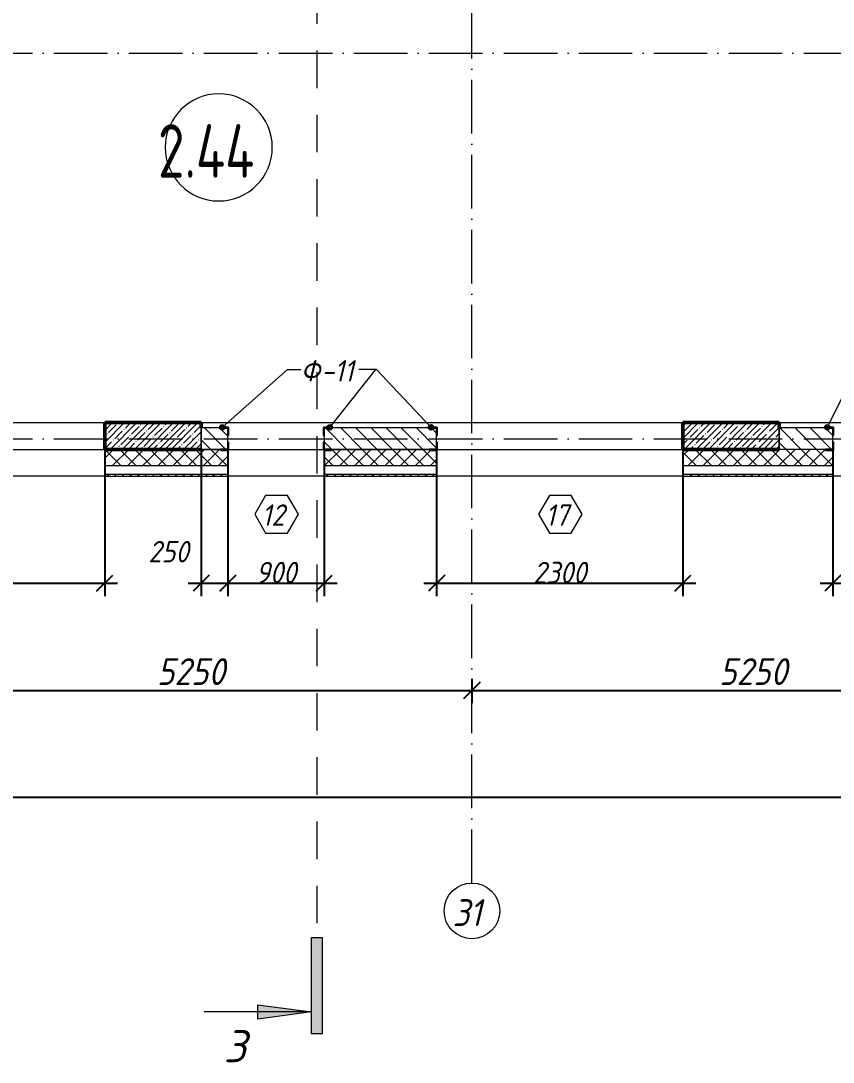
# Model space of a CAD drawing. Header units: millimetres. Extents: x -6064 to 178764, y -5836 to 29924.
# Drawn here: x 111747 to 119333, y -5823 to 3903 of the extents above; entities that cross this region are included whole.
import ezdxf

# ---------------------------------------------------------------- set-up
doc = ezdxf.new("R2010")
doc.units = ezdxf.units.MM
doc.linetypes.add('01 Штриховая _4 мм_', pattern=[600, 350, -250])
doc.linetypes.add('50_200_ШТРИХ_1Т_ш5_п1_п1_', pattern=[700, 500, -100, 0, -100])
doc.layers.add('A-ANNO-DIMS', color=7, linetype='Continuous')
for name, color, linetype, lineweight in [('A-AREA-IDEN', 7, 'Continuous', 9), ('A-GENM-1', 7, 'Continuous', 25), ('A-GENM-IDEN', 7, 'Continuous', 9), ('A-GLAZ-IDEN', 7, 'Continuous', 9), ('A-WALL', 7, 'Continuous', 5), ('A-WALL-4', 7, 'Continuous', 9), ('A-WALL-FNSH-1', 7, 'Continuous', 9), ('A-WALL-PATT-1', 7, 'Continuous', 5), ('G-ANNO-SYMB-1', 7, '01 Штриховая _4 мм_', 9), ('I-WALL', 7, 'Continuous', 5), ('S-COLS', 7, 'Continuous', 9), ('S-COLS-1', 7, 'Continuous', 5), ('S-COLS-2', 7, 'Continuous', 50), ('Оси', 7, 'Continuous', 9), ('Оси-1', 7, '50_200_ШТРИХ_1Т_ш5_п1_п1_', 9)]:
    doc.layers.add(name, color=color, linetype=linetype, lineweight=lineweight)
for name, color, linetype, lineweight, true_color in [('A-WALL-1', 7, 'Continuous', 13, 0xce0000), ('A-WALL-2', 7, 'Continuous', 5, 0xce0000), ('A-WALL-PATT-2', 7, 'Continuous', 5, 0xce0000)]:
    doc.layers.add(name, color=color, linetype=linetype, lineweight=lineweight, true_color=true_color)
doc.styles.add('ISOCPEUR_I', font='isocpeui.ttf', dxfattribs={"width": 0.9, "height": 250})
doc.styles.add('ISOCPEUR_I_1', font='isocpeui.ttf', dxfattribs={"height": 300})
doc.styles.add('ISOCPEUR_I_2', font='isocpeui.ttf', dxfattribs={"width": 0.9, "height": 200})
doc.styles.add('СПДС', font='ГОСТ тип А.ttf', dxfattribs={"width": 0.9})
doc.dimstyles.new('ISO-2_0_0_9К_СРЕДНИЙ', dxfattribs={"dimscale": 304.8, "dimtxt": 199.196235, "dimasz": 0.492126, "dimexe": 0.393701, "dimexo": 0, "dimgap": 0, "dimtad": 1, "dimdec": 0, "dimzin": 0, "dimdsep": 46, "dimtxsty": 'ISOCPEUR_I_2', "dimblk1": 'OBLIQUE', "dimblk2": 'OBLIQUE', "dimsah": 1, "dimcen": 0.09, "dimdle": 0.393701, "dimazin": 0, "dimtfac": 1, "dimtdec": 4, "dimtix": 1, "dimtmove": 1, "dimatfit": 3, "dimfxl": 1, "dimtvp": 1, "dimtolj": 1, "dimtzin": 0, "dimarcsym": 2})
doc.dimstyles.new('ISO-2_0_0_9К_СРЕДНИЙ_2', dxfattribs={"dimscale": 304.8, "dimtxt": 199.196235, "dimasz": 0.492126, "dimexe": 0.393701, "dimexo": 0, "dimgap": 0, "dimtad": 1, "dimdec": 0, "dimzin": 0, "dimdsep": 46, "dimtxsty": 'ISOCPEUR_I_2', "dimblk1": 'OBLIQUE', "dimblk2": 'OBLIQUE', "dimsah": 1, "dimcen": 0.09, "dimdle": 0.393701, "dimazin": 0, "dimtfac": 1, "dimtdec": 4, "dimtix": 1, "dimtmove": 0, "dimatfit": 3, "dimfxl": 1, "dimtvp": 1, "dimtolj": 1, "dimtzin": 0, "dimarcsym": 2})
doc.dimstyles.new('ISO-2_5_0_9К_БОЛЬШОЙ__с_подложкой_', dxfattribs={"dimscale": 304.8, "dimtxt": 248.995294, "dimasz": 0.492126, "dimexe": 0.393701, "dimexo": 0, "dimgap": 0.164042, "dimtad": 1, "dimdec": 0, "dimzin": 0, "dimdsep": 46, "dimtxsty": 'ISOCPEUR_I', "dimblk1": 'OBLIQUE', "dimblk2": 'OBLIQUE', "dimsah": 1, "dimcen": 0.09, "dimdle": 0.393701, "dimazin": 0, "dimtfac": 1, "dimtdec": 4, "dimtix": 1, "dimtmove": 0, "dimatfit": 3, "dimfxl": 1, "dimtvp": 1, "dimtfill": 1, "dimtolj": 1, "dimtzin": 0, "dimarcsym": 2})
doc.dimstyles.new('ISO-2_5_0_9К_БОЛЬШОЙ__с_подложкой__2', dxfattribs={"dimscale": 304.8, "dimtxt": 248.995294, "dimasz": 0.492126, "dimexe": 0.393701, "dimexo": 0, "dimgap": 0.164042, "dimtad": 1, "dimdec": 0, "dimzin": 0, "dimdsep": 46, "dimtxsty": 'ISOCPEUR_I', "dimblk1": 'OBLIQUE', "dimblk2": 'OBLIQUE', "dimsah": 1, "dimcen": 0.09, "dimdle": 0.393701, "dimazin": 0, "dimtfac": 1, "dimtdec": 4, "dimtix": 1, "dimtmove": 2, "dimatfit": 3, "dimfxl": 1, "dimtvp": 1, "dimtfill": 1, "dimtolj": 1, "dimtzin": 0, "dimarcsym": 2})
pattern_1 = [(45, (0, 0), (-57.024626, 57.024626), []), (45, (57.025, 0), (-57.024626, 57.024626), [100.806, -20.161, 3.353, -16.808])]

# ---------------------------------------------------------------- blocks, each defined once
blk = doc.blocks.new('Фахверк_СКБ_Уголок - Ф-11_200х2500 h-28441216-АР1_1_Кладочный план 2 этажа')
at = {"layer": 'A-GENM-1'}
for p, q in [((200, 156), (125, 156)), ((125, 156), (125, 81)), ((131, 81), (131, 150)), ((131, 150), (200, 150)), ((200, 150), (200, 156)), ((125, 81), (131, 81)), ((131, 19), (125, 19)), ((125, 19), (125, -56)), ((131, -50), (131, 19)), ((125, -56), (200, -56)), ((200, -50), (131, -50)), ((200, -56), (200, -50))]:
    blk.add_line(p, q, dxfattribs=at)
blk = doc.blocks.new('Ось сетки - Круг_Ø6_00__ISO-2_5_0_9K_ кружки поменьше-23056867-АР1_1_Кладочный план 2 этажа')
at = {"layer": 'Оси'}
blk.add_circle((0, 0), 2.6, dxfattribs=at)
blk = doc.blocks.new('Разрез - Концевая часть разреза пр_-17661887-АР1_1_Кладочный план 2 этажа')
at = {"layer": 'G-ANNO-SYMB-1'}
for points in [[(0, 0.5), (0, -0.5), (-9, -0.5), (-9, 0.5)], [(-6.292, -5.5), (-7.609, -5.5), (-6.95, -0.5)]]:
    blk.add_hatch(color=256, dxfattribs=at).paths.add_polyline_path(points, flags=0)
for p, q in [((0, 0.5), (-9, 0.5)), ((-9, 0.5), (-9, -0.5)), ((0, -0.5), (0, 0.5)), ((-9, -0.5), (0, -0.5)), ((-6.95, -0.5), (-7.609, -5.5)), ((-6.95, -0.5), (-6.95, -10.5)), ((-6.292, -5.5), (-6.95, -0.5)), ((-7.609, -5.5), (-6.292, -5.5))]:
    blk.add_line(p, q, dxfattribs=at)
blk = doc.blocks.new('_Oblique')
at = {"color": 0, "linetype": 'ByBlock', "lineweight": -2}
blk.add_line((-0.5, -0.5), (0.5, 0.5), dxfattribs=at)
blk = doc.blocks.new('DIMBLOCK166-АР1_1_Кладочный план 2 этажа')
at = {"layer": 'A-ANNO-DIMS', "color": 0, "lineweight": -2, "transparency": 16777216}
for p, q in [((110710, -2244.1), (110710, -2470.2)), ((115960, -2244.1), (115960, -2470.2)), ((110590, -2350.2), (116080, -2350.2))]:
    blk.add_line(p, q, dxfattribs=at)
at = {"layer": 'Defpoints', "color": 0, "transparency": 16777216}
for p in [(110710, -2244.1), (115960, -2244.1), (115960, -2350.2)]:
    blk.add_point(p, dxfattribs=at)
at = {"layer": 'A-ANNO-DIMS', "color": 0, "lineweight": -2, "transparency": 16777216, "xscale": 150, "yscale": 150, "zscale": 150, "rotation": 180}
blk.add_blockref('_Oblique', (110710, -2350.2), dxfattribs=at)
at = {"layer": 'A-ANNO-DIMS', "color": 0, "lineweight": -2, "transparency": 16777216, "xscale": 150, "yscale": 150, "zscale": 150}
blk.add_blockref('_Oblique', (115960, -2350.2), dxfattribs=at)
at = {"layer": 'A-ANNO-DIMS', "color": 0, "transparency": 16777216, "insert": (113335, -2175.2), "char_height": 250, "width": 758.478, "attachment_point": 5, "style": 'ISOCPEUR_I', "bg_fill": 3, "box_fill_scale": 1.1, "bg_fill_color": 256, "bg_fill_true_color": 13158600, "bg_fill_transparency": 0}
blk.add_mtext('\\A1;5250', dxfattribs=at)
blk = doc.blocks.new('DIMBLOCK167-АР1_1_Кладочный план 2 этажа')
at = {"layer": 'A-ANNO-DIMS', "color": 0, "lineweight": -2, "transparency": 16777216}
for p, q in [((115960, -2244.1), (115960, -2470.2)), ((121210, -2244.1), (121210, -2470.2)), ((115840, -2350.2), (121330, -2350.2))]:
    blk.add_line(p, q, dxfattribs=at)
at = {"layer": 'Defpoints', "color": 0, "transparency": 16777216}
for p in [(115960, -2244.1), (121210, -2244.1), (121210, -2350.2)]:
    blk.add_point(p, dxfattribs=at)
at = {"layer": 'A-ANNO-DIMS', "color": 0, "lineweight": -2, "transparency": 16777216, "xscale": 150, "yscale": 150, "zscale": 150, "rotation": 180}
blk.add_blockref('_Oblique', (115960, -2350.2), dxfattribs=at)
at = {"layer": 'A-ANNO-DIMS', "color": 0, "lineweight": -2, "transparency": 16777216, "xscale": 150, "yscale": 150, "zscale": 150}
blk.add_blockref('_Oblique', (121210, -2350.2), dxfattribs=at)
at = {"layer": 'A-ANNO-DIMS', "color": 0, "transparency": 16777216, "insert": (118585, -2175.2), "char_height": 250, "width": 758.478, "attachment_point": 5, "style": 'ISOCPEUR_I', "bg_fill": 3, "box_fill_scale": 1.1, "bg_fill_color": 256, "bg_fill_true_color": 13158600, "bg_fill_transparency": 0}
blk.add_mtext('\\A1;5250', dxfattribs=at)
blk = doc.blocks.new('DIMBLOCK169-АР1_1_Кладочный план 2 этажа')
at = {"layer": 'A-ANNO-DIMS', "color": 0, "lineweight": -2, "transparency": 16777216}
for p, q in [((110, -3243.8), (110, -3469.8)), ((125010, -3243.8), (125010, -3469.8)), ((-10, -3349.8), (60785.8, -3349.8)), ((125130, -3349.8), (61788, -3349.8))]:
    blk.add_line(p, q, dxfattribs=at)
at = {"layer": 'Defpoints', "color": 0, "transparency": 16777216}
for p in [(110, -3243.8), (125010, -3243.8), (125010, -3349.8)]:
    blk.add_point(p, dxfattribs=at)
at = {"layer": 'A-ANNO-DIMS', "color": 0, "lineweight": -2, "transparency": 16777216, "xscale": 150, "yscale": 150, "zscale": 150, "rotation": 180}
blk.add_blockref('_Oblique', (110, -3349.8), dxfattribs=at)
at = {"layer": 'A-ANNO-DIMS', "color": 0, "lineweight": -2, "transparency": 16777216, "xscale": 150, "yscale": 150, "zscale": 150}
blk.add_blockref('_Oblique', (125010, -3349.8), dxfattribs=at)
at = {"layer": 'A-ANNO-DIMS', "color": 0, "transparency": 16777216, "insert": (60735.3, -2973.2), "char_height": 250, "width": 1103.241, "attachment_point": 1, "line_spacing_factor": 1.149209, "style": 'ISOCPEUR_I', "bg_fill": 3, "box_fill_scale": 1.1, "bg_fill_color": 256, "bg_fill_true_color": 13158600, "bg_fill_transparency": 0}
blk.add_mtext('\\A1;124900', dxfattribs=at)
blk = doc.blocks.new('DIMBLOCK302-АР1_1_Кладочный план 2 этажа')
at = {"layer": 'A-ANNO-DIMS', "color": 0, "lineweight": -2, "transparency": 16777216}
for p, q in [((110230, -100), (110230, -1470)), ((112530, -100), (112530, -1470)), ((110110, -1350), (112650, -1350))]:
    blk.add_line(p, q, dxfattribs=at)
at = {"layer": 'Defpoints', "color": 0, "transparency": 16777216}
for p in [(110230, -100), (112530, -100), (112530, -1350)]:
    blk.add_point(p, dxfattribs=at)
at = {"layer": 'A-ANNO-DIMS', "color": 0, "lineweight": -2, "transparency": 16777216, "xscale": 150, "yscale": 150, "zscale": 150, "rotation": 180}
blk.add_blockref('_Oblique', (110230, -1350), dxfattribs=at)
at = {"layer": 'A-ANNO-DIMS', "color": 0, "lineweight": -2, "transparency": 16777216, "xscale": 150, "yscale": 150, "zscale": 150}
blk.add_blockref('_Oblique', (112530, -1350), dxfattribs=at)
at = {"layer": 'A-ANNO-DIMS', "color": 0, "transparency": 16777216, "insert": (111380, -1250), "char_height": 200, "width": 606.782, "attachment_point": 5, "style": 'ISOCPEUR_I_2'}
blk.add_mtext('\\A1;2300', dxfattribs=at)
blk = doc.blocks.new('DIMBLOCK303-АР1_1_Кладочный план 2 этажа')
at = {"layer": 'A-ANNO-DIMS', "color": 0, "lineweight": -2, "transparency": 16777216}
for p, q in [((113430, -100), (113430, -1470)), ((113680, -100), (113680, -1470)), ((113310, -1350), (113800, -1350))]:
    blk.add_line(p, q, dxfattribs=at)
at = {"layer": 'Defpoints', "color": 0, "transparency": 16777216}
for p in [(113430, -100), (113680, -100), (113680, -1350)]:
    blk.add_point(p, dxfattribs=at)
at = {"layer": 'A-ANNO-DIMS', "color": 0, "lineweight": -2, "transparency": 16777216, "xscale": 150, "yscale": 150, "zscale": 150, "rotation": 180}
blk.add_blockref('_Oblique', (113430, -1350), dxfattribs=at)
at = {"layer": 'A-ANNO-DIMS', "color": 0, "lineweight": -2, "transparency": 16777216, "xscale": 150, "yscale": 150, "zscale": 150}
blk.add_blockref('_Oblique', (113680, -1350), dxfattribs=at)
at = {"layer": 'A-ANNO-DIMS', "color": 0, "transparency": 16777216, "insert": (112937.4, -955.4), "char_height": 200, "width": 455.087, "attachment_point": 1, "line_spacing_factor": 1.149209, "style": 'ISOCPEUR_I_2'}
blk.add_mtext('\\A1;250', dxfattribs=at)
blk = doc.blocks.new('DIMBLOCK304-АР1_1_Кладочный план 2 этажа')
at = {"layer": 'A-ANNO-DIMS', "color": 0, "lineweight": -2, "transparency": 16777216}
for p, q in [((113680, -100), (113680, -1470)), ((114580, -100), (114580, -1470)), ((113560, -1350), (114700, -1350))]:
    blk.add_line(p, q, dxfattribs=at)
at = {"layer": 'Defpoints', "color": 0, "transparency": 16777216}
for p in [(113680, -100), (114580, -100), (114580, -1350)]:
    blk.add_point(p, dxfattribs=at)
at = {"layer": 'A-ANNO-DIMS', "color": 0, "lineweight": -2, "transparency": 16777216, "xscale": 150, "yscale": 150, "zscale": 150, "rotation": 180}
blk.add_blockref('_Oblique', (113680, -1350), dxfattribs=at)
at = {"layer": 'A-ANNO-DIMS', "color": 0, "lineweight": -2, "transparency": 16777216, "xscale": 150, "yscale": 150, "zscale": 150}
blk.add_blockref('_Oblique', (114580, -1350), dxfattribs=at)
at = {"layer": 'A-ANNO-DIMS', "color": 0, "transparency": 16777216, "insert": (114130, -1250), "char_height": 200, "width": 455.087, "attachment_point": 5, "style": 'ISOCPEUR_I_2'}
blk.add_mtext('\\A1;900', dxfattribs=at)
blk = doc.blocks.new('DIMBLOCK305-АР1_1_Кладочный план 2 этажа')
at = {"layer": 'A-ANNO-DIMS', "color": 0, "lineweight": -2, "transparency": 16777216}
for p, q in [((115630, -100), (115630, -1470)), ((117930, -100), (117930, -1470)), ((115510, -1350), (118050, -1350))]:
    blk.add_line(p, q, dxfattribs=at)
at = {"layer": 'Defpoints', "color": 0, "transparency": 16777216}
for p in [(115630, -100), (117930, -100), (117930, -1350)]:
    blk.add_point(p, dxfattribs=at)
at = {"layer": 'A-ANNO-DIMS', "color": 0, "lineweight": -2, "transparency": 16777216, "xscale": 150, "yscale": 150, "zscale": 150, "rotation": 180}
blk.add_blockref('_Oblique', (115630, -1350), dxfattribs=at)
at = {"layer": 'A-ANNO-DIMS', "color": 0, "lineweight": -2, "transparency": 16777216, "xscale": 150, "yscale": 150, "zscale": 150}
blk.add_blockref('_Oblique', (117930, -1350), dxfattribs=at)
at = {"layer": 'A-ANNO-DIMS', "color": 0, "transparency": 16777216, "insert": (116780, -1250), "char_height": 200, "width": 606.782, "attachment_point": 5, "style": 'ISOCPEUR_I_2'}
blk.add_mtext('\\A1;2300', dxfattribs=at)
blk = doc.blocks.new('DIMBLOCK306-АР1_1_Кладочный план 2 этажа')
at = {"layer": 'A-ANNO-DIMS', "color": 0, "lineweight": -2, "transparency": 16777216}
for p, q in [((119330, -100), (119330, -1470)), ((120230, -100), (120230, -1470)), ((119210, -1350), (120350, -1350))]:
    blk.add_line(p, q, dxfattribs=at)
at = {"layer": 'Defpoints', "color": 0, "transparency": 16777216}
for p in [(119330, -100), (120230, -100), (120230, -1350)]:
    blk.add_point(p, dxfattribs=at)
at = {"layer": 'A-ANNO-DIMS', "color": 0, "lineweight": -2, "transparency": 16777216, "xscale": 150, "yscale": 150, "zscale": 150, "rotation": 180}
blk.add_blockref('_Oblique', (119330, -1350), dxfattribs=at)
at = {"layer": 'A-ANNO-DIMS', "color": 0, "lineweight": -2, "transparency": 16777216, "xscale": 150, "yscale": 150, "zscale": 150}
blk.add_blockref('_Oblique', (120230, -1350), dxfattribs=at)
at = {"layer": 'A-ANNO-DIMS', "color": 0, "transparency": 16777216, "insert": (119780, -1250), "char_height": 200, "width": 455.087, "attachment_point": 5, "style": 'ISOCPEUR_I_2'}
blk.add_mtext('\\A1;900', dxfattribs=at)
blk = doc.blocks.new('AAR_СКБ_Марка_Окна_Перемычка и проем - Марка проема-25443838-АР1_1_Кладочный план 2 этажа')
at = {"layer": 'A-GLAZ-IDEN'}
for p, q in [((-0.968, -0.984), (-1.986, -2.747)), ((1.067, -0.984), (-0.968, -0.984)), ((2.085, -2.747), (1.067, -0.984)), ((-1.986, -2.747), (-0.968, -4.509)), ((1.067, -4.509), (2.085, -2.747)), ((-0.968, -4.509), (1.067, -4.509))]:
    blk.add_line(p, q, dxfattribs=at)
blk = doc.blocks.new('Марка_Помещения - Номер-25198446-Объем проектирования 2 этажа')
at = {"layer": 'A-AREA-IDEN'}
for start, end in [(360, 180), (180, 360)]:
    blk.add_arc((0, 0), 2.5, start, end, dxfattribs=at)

msp = doc.modelspace()

# ---------------------------------------------------------------- hatches: boundary and pattern name
at = {"layer": 'A-GENM-IDEN'}
h = msp.add_hatch(color=256, dxfattribs=at)
edge = h.paths.add_edge_path(flags=0)
edge.add_arc((113627.7, 106), 25, 0, 360)
h = msp.add_hatch(color=256, dxfattribs=at)
edge = h.paths.add_edge_path(flags=0)
edge.add_arc((114632.3, 106), 25, 0, 360)
h = msp.add_hatch(color=256, dxfattribs=at)
edge = h.paths.add_edge_path(flags=0)
edge.add_arc((115577.7, 106), 25, 0, 360)
h = msp.add_hatch(color=256, dxfattribs=at)
edge = h.paths.add_edge_path(flags=0)
edge.add_arc((119277.7, 106), 25, 0, 360)
at = {"layer": 'A-WALL-PATT-1'}
h = msp.add_hatch(dxfattribs=at)
h.set_pattern_fill('FP_11', color=256, style=0, pattern_type=2)
h.set_pattern_definition([(45, (0, 0), (-70.71068, 70.71068), []), (135, (0, 0), (-70.71068, -70.71068), [])])
h.paths.add_polyline_path([(124013.9, -250), (125080, -250), (125080, -100), (123730, -100), (123730, -250)], flags=0)
h.paths.add_polyline_path([(115617, -250), (115630, -250), (115629.5, -106), (115561, -106), (115561, -100), (114649, -100), (114649, -106), (114580, -106), (114580, -250), (115561, -250)], flags=0)
h.paths.add_polyline_path([(119261, -250), (119330, -250), (119329.5, -106), (119261, -106), (119261, -100), (117930, -100), (117930, -250)], flags=0)
h.paths.add_polyline_path([(120230, -250), (121130, -250), (121130, -100), (120230, -100)], flags=0)
h.paths.add_polyline_path([(122030, -250), (122830, -250), (122829.5, -106), (122761, -106), (122761, -100), (122099, -100), (122099, -106), (122030, -106)], flags=0)
h.paths.add_polyline_path([(108030, -250), (108030, -100), (107130, -100), (107130, -250)], flags=0)
h.paths.add_polyline_path([(103780, -250), (104830, -250), (104829.5, -106), (104761, -106), (104761, -100), (103849, -100), (103849, -106), (103780, -106)], flags=0)
h.paths.add_polyline_path([(110161, -250), (110230, -250), (110229.5, -106), (110161, -106), (110161, -100), (108999, -100), (108999, -106), (108930, -106), (108930, -250), (108999, -250)], flags=0)
h.paths.add_polyline_path([(102880, -250), (102879.5, -106), (102811, -106), (102811, -100), (100899, -100), (100899, -106), (100830, -106), (100830, -250), (102562.2, -250)], flags=0)
h.paths.add_polyline_path([(112530, -250), (113680, -250), (113679.5, -106), (113611, -106), (113611, -100), (112530, -100)], flags=0)
h.paths.add_polyline_path([(99930, -250), (99930, -100), (99030, -100), (99030, -250), (99497.7, -250)], flags=0)
h.paths.add_polyline_path([(89210, -250), (91030, -250), (91030, -100), (89210, -100)], flags=0)
h.paths.add_polyline_path([(92730, -250), (92729.5, -106), (92661, -106), (92661, -100), (91999, -100), (91999, -106), (91930, -106), (91930, -250), (91999, -250)], flags=0)
h.paths.add_polyline_path([(96730, -250), (96729.5, -106), (96661, -106), (96661, -100), (95749, -100), (95749, -106), (95680, -106), (95680, -250), (96717, -250)], flags=0)
h.paths.add_polyline_path([(93630, -250), (94780, -250), (94779.5, -106), (94711, -106), (94711, -100), (93630, -100)], flags=0)
h = msp.add_hatch(dxfattribs=at)
h.set_pattern_fill('FP_23', color=256, style=0, pattern_type=2)
h.set_pattern_definition([(135, (0, 0), (-35.35534, -35.35534), [])])
h.paths.add_polyline_path([(125310, -350), (125310, -330), (123730, -330), (123730, -350), (125230, -350)], flags=0)
h.paths.add_polyline_path([(113680, -350), (113680, -330), (112530, -330), (112530, -350), (113288, -350)], flags=0)
h.paths.add_polyline_path([(114580, -350), (115630, -350), (115630, -330), (114580, -330)], flags=0)
h.paths.add_polyline_path([(117930, -350), (119330, -350), (119330, -330), (117930, -330)], flags=0)
h.paths.add_polyline_path([(122481.6, -350), (122830, -350), (122830, -330), (122030, -330), (122030, -350)], flags=0)
h.paths.add_polyline_path([(120230, -350), (121130, -350), (121130, -330), (120230, -330)], flags=0)
h.paths.add_polyline_path([(100830, -350), (102880, -350), (102880, -330), (100830, -330)], flags=0)
h.paths.add_polyline_path([(99930, -350), (99930, -330), (99030, -330), (99030, -350), (99497.7, -350)], flags=0)
h.paths.add_polyline_path([(96730, -350), (96730, -330), (95680, -330), (95680, -350), (96433.1, -350)], flags=0)
h.paths.add_polyline_path([(93630, -350), (94780, -350), (94780, -330), (93630, -330)], flags=0)
h.paths.add_polyline_path([(103780, -350), (104830, -350), (104830, -330), (103780, -330)], flags=0)
h.paths.add_polyline_path([(91930, -350), (92730, -350), (92730, -330), (91930, -330)], flags=0)
h.paths.add_polyline_path([(91030, -350), (91030, -330), (89110, -330), (89110, -350), (90304.1, -350)], flags=0)
h.paths.add_polyline_path([(108030, -350), (108030, -330), (107130, -330), (107130, -350)], flags=0)
h.paths.add_polyline_path([(108930, -350), (110230, -350), (110230, -330), (108930, -330)], flags=0)
at = {"layer": 'A-WALL-PATT-2'}
h = msp.add_hatch(dxfattribs=at)
h.set_pattern_fill('FP_22', color=256, style=0, pattern_type=2)
h.set_pattern_definition([(135, (0, 0), (-70.71068, -70.71068), [])])
h.paths.add_polyline_path([(122830, -100), (122830, 100), (122030, 100), (122030, -100), (122761, -100)], flags=0)
h.paths.add_polyline_path([(115561, -100), (115630, -100), (115630, 100), (114580, 100), (114580, -100), (114820.3, -100)], flags=0)
h.paths.add_polyline_path([(104830, -100), (104830, 100), (103780, 100), (103780, -100), (104761, -100)], flags=0)
h.paths.add_polyline_path([(110030, -100), (110230, -100), (110230, 100), (108930, 100), (108930, -100), (108999, -100)], flags=0)
h.paths.add_polyline_path([(119330, -100), (119330, 100), (118830, 100), (118830, -100), (119261, -100)], flags=0)
h.paths.add_polyline_path([(113611, -100), (113680, -100), (113680, 100), (113430, 100), (113430, -100)], flags=0)
h.paths.add_polyline_path([(94530, -100), (94780, -100), (94780, 100), (94530, 100), (94530, -56.5)], flags=0)
h.paths.add_polyline_path([(91930, -100), (92730, -100), (92730, 100), (91930, 100), (91930, -31)], flags=0)
h.paths.add_polyline_path([(95680, -100), (96730, -100), (96730, 100), (95680, 100), (95680, -31)], flags=0)
h.paths.add_polyline_path([(101030, -100), (101730, -100), (101730, 100), (100830, 100), (100830, -100), (100899, -100)], flags=0)
h.paths.add_polyline_path([(102630, -100), (102880, -100), (102880, 100), (102630, 100)], flags=0)
at = {"layer": 'S-COLS-1'}
h = msp.add_hatch(dxfattribs=at)
h.set_pattern_fill('FP_7', color=256, style=0, pattern_type=2)
h.set_pattern_definition(pattern_1)
h.paths.add_polyline_path([(112530, -100), (113430, -100), (113430, 150), (112530, 150), (112530, 110.9)], flags=0)
h = msp.add_hatch(dxfattribs=at)
h.set_pattern_fill('FP_7', color=256, style=0, pattern_type=2)
h.set_pattern_definition(pattern_1)
h.paths.add_polyline_path([(118830, -100), (118830, 150), (117930, 150), (117930, -100)], flags=0)

# ---------------------------------------------------------------- linework, layer by layer
at = {"layer": 'A-GENM-IDEN'}
for p, q in [((113627.7, 106), (114236.5, 646.4)), ((114236.5, 646.4), (114361.2, 646.4)), ((114632.3, 106), (115063, 646.4)), ((115067.4, 646.4), (114903.5, 646.4)), ((115063, 646.4), (114903.5, 646.4)), ((115577.7, 106), (115067.4, 646.4)), ((119277.7, 106), (119550.5, 646.4))]:
    msp.add_line(p, q, dxfattribs=at)
for centre in [(113627.7, 106), (114632.3, 106), (115577.7, 106), (119277.7, 106)]:
    msp.add_circle(centre, 25, dxfattribs=at)
at = {"layer": 'A-WALL'}
for p, q in [((113611, -100), (113430, -100)), ((115561, -100), (114649, -100)), ((119261, -100), (118830, -100))]:
    msp.add_line(p, q, dxfattribs=at)
at = {"layer": 'A-WALL-1'}
for p, q in [((113611, 100), (113430, 100)), ((115561, 100), (114649, 100)), ((119261, 100), (118830, 100)), ((113680, -31), (113680, 31)), ((114580, 31), (114580, -31)), ((115630, -31), (115630, 31)), ((119330, -31), (119330, 31))]:
    msp.add_line(p, q, dxfattribs=at)
at = {"layer": 'A-WALL-2'}
for p, q in [((113430, 100), (113430, -100)), ((118830, 100), (118830, -100)), ((113430, -100), (113611, -100)), ((114649, -100), (115561, -100))]:
    msp.add_line(p, q, dxfattribs=at)
at = {"layer": 'A-WALL-4'}
for p, q in [((110236, -100), (113430, -100)), ((112530, -100), (112530, -330)), ((113680, -330), (113680, -106)), ((113686, -100), (114574, -100)), ((114580, -106), (114580, -330)), ((115630, -330), (115630, -106)), ((115636, -100), (118830, -100)), ((117930, -100), (117930, -330)), ((119330, -330), (119330, -106)), ((112530, -250), (113680, -250)), ((114580, -250), (115630, -250)), ((117930, -250), (119330, -250)), ((112530, -350), (110230, -350)), ((112530, -330), (113680, -330)), ((114580, -350), (113680, -350)), ((114580, -330), (115630, -330)), ((117930, -350), (115630, -350)), ((117930, -330), (119330, -330)), ((120230, -350), (119330, -350))]:
    msp.add_line(p, q, dxfattribs=at)
at = {"layer": 'A-WALL-FNSH-1'}
for p, q in [((112530, -330), (112530, -350)), ((112530, -350), (113680, -350)), ((113680, -350), (113680, -330)), ((114580, -330), (114580, -350)), ((114580, -350), (115630, -350)), ((115630, -350), (115630, -330)), ((117930, -330), (117930, -350)), ((117930, -350), (119330, -350)), ((119330, -350), (119330, -330))]:
    msp.add_line(p, q, dxfattribs=at)
at = {"layer": 'G-ANNO-SYMB-1'}
msp.add_line((114510, 19224.5), (114510, -4659), dxfattribs=at)
at = {"layer": 'I-WALL'}
for p, q in [((109750, 150), (112530, 150)), ((113430, 150), (117930, 150)), ((118830, 150), (120230, 150))]:
    msp.add_line(p, q, dxfattribs=at)
at = {"layer": 'S-COLS'}
for p, q in [((113430, -100), (113430, 100)), ((118830, -100), (118830, 100))]:
    msp.add_line(p, q, dxfattribs=at)
at = {"layer": 'S-COLS-2'}
for p, q in [((113430, 150), (112530, 150)), ((112530, 150), (112530, -100)), ((113430, 100), (113430, 150)), ((118830, 150), (117930, 150)), ((117930, 150), (117930, -100)), ((118830, 100), (118830, 150)), ((112530, -100), (113430, -100)), ((117930, -100), (118830, -100))]:
    msp.add_line(p, q, dxfattribs=at)
at = {"layer": 'Оси-1'}
for p, q in [((115960, -4150), (115960, 28636.9)), ((-4160, 3600), (125951.6, 3600)), ((-4160, 0), (125951.6, 0))]:
    msp.add_line(p, q, dxfattribs=at)

# ---------------------------------------------------------------- block references
at = {"layer": 'A-AREA-IDEN', "xscale": 199.9999999999999, "yscale": 199.9999999999999, "zscale": 199.9999999999999}
msp.add_blockref('Марка_Помещения - Номер-25198446-Объем проектирования 2 этажа', (113595.3, 2720), dxfattribs=at)
at = {"layer": 'A-GENM-1', "rotation": 180}
for p in [(113811, 50), (115761, 50), (119461, 50)]:
    msp.add_blockref('Фахверк_СКБ_Уголок - Ф-11_200х2500 h-28441216-АР1_1_Кладочный план 2 этажа', p, dxfattribs=at)
at = {"layer": 'A-GENM-1'}
msp.add_blockref('Фахверк_СКБ_Уголок - Ф-11_200х2500 h-28441216-АР1_1_Кладочный план 2 этажа', (114449, -50), dxfattribs=at)
at = {"layer": 'A-GLAZ-IDEN', "xscale": 99.99999999999993, "yscale": 99.99999999999993, "zscale": 99.99999999999993}
for p in [(114130, -430.7), (116780, -430.7)]:
    msp.add_blockref('AAR_СКБ_Марка_Окна_Перемычка и проем - Марка проема-25443838-АР1_1_Кладочный план 2 этажа', p, dxfattribs=at)
at = {"layer": 'G-ANNO-SYMB-1', "extrusion": (0, 0, -1), "xscale": 99.99999999999993, "yscale": 99.99999999999993, "zscale": 99.99999999999993, "rotation": 90.00000000000053}
msp.add_blockref('Разрез - Концевая часть разреза пр_-17661887-АР1_1_Кладочный план 2 этажа', (-114510, -4659), dxfattribs=at)
at = {"layer": 'Оси', "xscale": 99.99999999999993, "yscale": 99.99999999999993, "zscale": 99.99999999999993}
msp.add_blockref('Ось сетки - Круг_Ø6_00__ISO-2_5_0_9K_ кружки поменьше-23056867-АР1_1_Кладочный план 2 этажа', (115960, -4410), dxfattribs=at)

# ---------------------------------------------------------------- texts
at = {"layer": 'A-AREA-IDEN', "insert": (113027.8, 2937.1), "char_height": 500, "width": 1414.177, "attachment_point": 1, "style": 'СПДС'}
msp.add_mtext('2.44', dxfattribs=at)
at = {"layer": 'A-GENM-IDEN', "char_height": 200, "attachment_point": 1, "style": 'ISOCPEUR_I_2'}
for s, insert, width in [('\\fISOCPEUR|b0|i1|c204|p34|;\\W.9;Ф', (114361.2, 734.1), 230.886), ('\\fISOCPEUR|b0|i1|c204|p34|;\\W.9;Ф', (114361.2, 734.1), 230.886), ('\\fISOCPEUR|b0|i1|c204|p34|;\\W.9;Ф', (114361.2, 734.1), 230.886), ('-11', (114551.7, 734.1), 389.62), ('-11', (114551.7, 734.1), 389.62), ('-11', (114551.7, 734.1), 389.62)]:
    msp.add_mtext(s, dxfattribs=dict(at, insert=insert, width=width))
at = {"layer": 'A-GLAZ-IDEN', "char_height": 200, "width": 274.177, "attachment_point": 1, "style": 'ISOCPEUR_I_2'}
for s, insert in [('12', (113996.1, -613.3)), ('17', (116646.1, -613.3))]:
    msp.add_mtext(s, dxfattribs=dict(at, insert=insert))
at = {"layer": 'G-ANNO-SYMB-1', "insert": (113640.9, -5523.8), "char_height": 300, "width": 256.54, "attachment_point": 1, "style": 'ISOCPEUR_I_1'}
msp.add_mtext('\\fISOCPEUR|b0|i1|c204|p34|;3', dxfattribs=at)
at = {"layer": 'Оси', "insert": (115778.9, -4301.2), "char_height": 250, "width": 346.329, "attachment_point": 1, "style": 'ISOCPEUR_I'}
msp.add_mtext('31', dxfattribs=at)

# ---------------------------------------------------------------- dimensions: what is measured, and where the dimension line sits
at = {"layer": 'A-ANNO-DIMS'}
for base, p1, p2, override, picture, middle in [((112530, -1350), (110230, -100), (112530, -100), {"dimpost": '<>', "dimfxl": 2300.000042}, 'DIMBLOCK302-АР1_1_Кладочный план 2 этажа', (111380, -1250)), ((114580, -1350), (113680, -100), (114580, -100), {"dimpost": '<>', "dimfxl": 900}, 'DIMBLOCK304-АР1_1_Кладочный план 2 этажа', (114130, -1250)), ((117930, -1350), (115630, -100), (117930, -100), {"dimpost": '<>', "dimfxl": 2300.00003}, 'DIMBLOCK305-АР1_1_Кладочный план 2 этажа', (116780, -1250)), ((120230, -1350), (119330, -100), (120230, -100), {"dimpost": '<>', "dimfxl": 900.00003}, 'DIMBLOCK306-АР1_1_Кладочный план 2 этажа', (119780, -1250))]:
    dim = msp.add_linear_dim(base=base, p1=p1, p2=p2, dimstyle='ISO-2_0_0_9К_СРЕДНИЙ_2', override=override, dxfattribs=at)
    dim.commit()
    dim.dimension.update_dxf_attribs({"geometry": picture, "text_midpoint": middle})
dim = msp.add_linear_dim(base=(113680, -1350), p1=(113430, -100), p2=(113680, -100), angle=0, dimstyle='ISO-2_0_0_9К_СРЕДНИЙ', override={"dimpost": '<>', "dimfxl": 250.000018}, dxfattribs=at)
dim.commit()
dim.dimension.update_dxf_attribs({"geometry": 'DIMBLOCK303-АР1_1_Кладочный план 2 этажа', "text_midpoint": (113164.9, -1222), "dimtype": 160})

# ---------------------------------------------------------------- next in the draw order: dimensions: what is measured, and where the dimension line sits
dim = msp.add_linear_dim(base=(115960, -2350.2), p1=(110710, -2244.1), p2=(115960, -2244.1), dimstyle='ISO-2_5_0_9К_БОЛЬШОЙ__с_подложкой_', override={"dimpost": '<>', "dimfxl": 5250}, dxfattribs=at)
dim.commit()
dim.dimension.update_dxf_attribs({"geometry": 'DIMBLOCK166-АР1_1_Кладочный план 2 этажа', "text_midpoint": (113335, -2175.2)})
dim = msp.add_linear_dim(base=(125010, -3349.8), p1=(110, -3243.8), p2=(125010, -3243.8), dimstyle='ISO-2_5_0_9К_БОЛЬШОЙ__с_подложкой__2', override={"dimpost": '<>', "dimfxl": 124899.999966}, dxfattribs=at)
dim.commit()
dim.dimension.update_dxf_attribs({"geometry": 'DIMBLOCK169-АР1_1_Кладочный план 2 этажа', "text_midpoint": (61286.9, -3139.9), "dimtype": 160})

# ---------------------------------------------------------------- next in the draw order: dimensions: what is measured, and where the dimension line sits
dim = msp.add_linear_dim(base=(121210, -2350.2), p1=(115960, -2244.1), p2=(121210, -2244.1), dimstyle='ISO-2_5_0_9К_БОЛЬШОЙ__с_подложкой_', override={"dimpost": '<>', "dimfxl": 5250}, dxfattribs=at)
dim.commit()
dim.dimension.update_dxf_attribs({"geometry": 'DIMBLOCK167-АР1_1_Кладочный план 2 этажа', "text_midpoint": (118585, -2175.2)})

doc.saveas('drawing.dxf')
